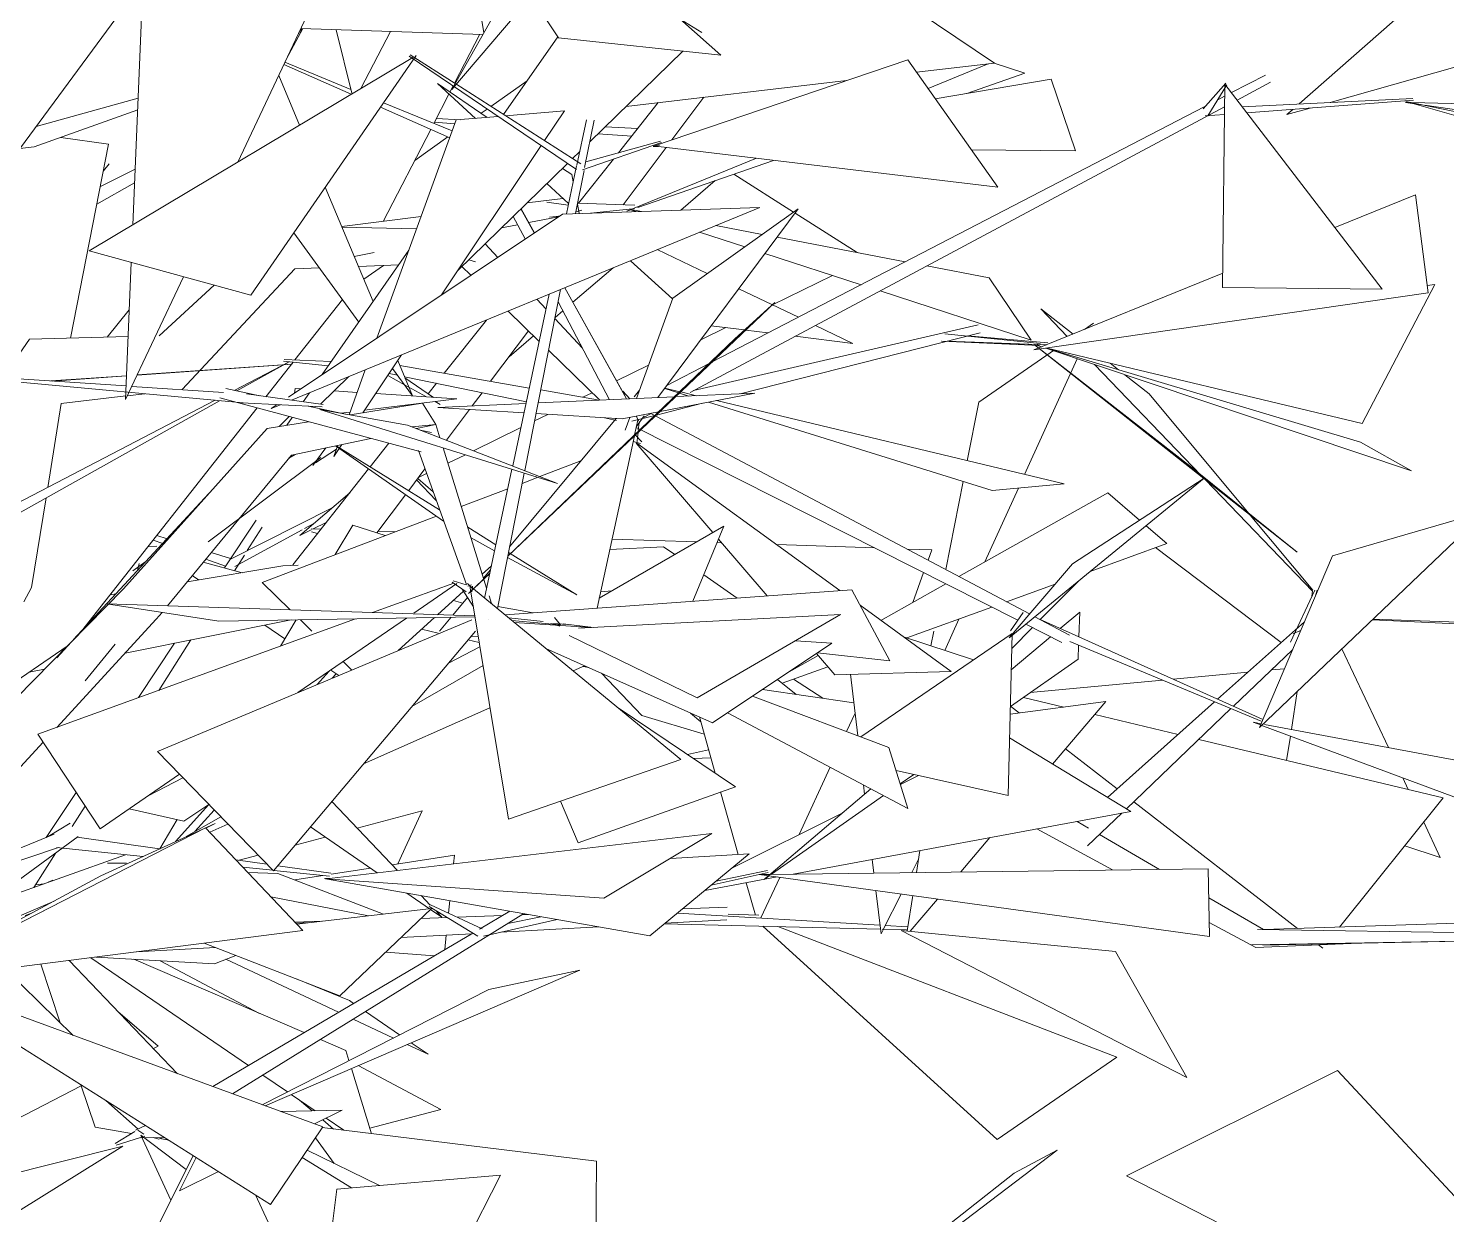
# Model space of a CAD drawing. Header units: millimetres. Extents: x 78096 to 288885, y -20632 to 149556.
# Drawn here: x 252490.2 to 252887.3, y 95439.1 to 95771.1 of the extents above; entities that cross this region are included whole.
import ezdxf

# ---------------------------------------------------------------- set-up
doc = ezdxf.new("R2010")
doc.units = ezdxf.units.MM
doc.layers.add('G-IMPT', color=8, linetype='Continuous', lineweight=9)
doc.layers.add('L-PLNT', color=71, linetype='Continuous', lineweight=9)

# ---------------------------------------------------------------- blocks, each defined once
blk = doc.blocks.new('ZZ-V - Tree Broadleaf 1 - 3dtree rotund SIMPLU-4826059-TOMH A-A')
at = {"layer": 'G-IMPT'}
for p, q in [((26921.29, 95769.85), (26906.33, 95866.09)), ((26864.94, 95837.05), (26787.35, 95732)), ((26965.85, 95816.83), (26912.33, 95753.97)), ((27064.28, 95761.4), (27001.03, 95803.94)), ((26883.24, 95798.86), (26852.4, 95733.67)), ((26987.68, 95763.65), (26949.45, 95797.57)), ((27192.37, 95787.6), (27149.56, 95749.98)), ((26912.33, 95753.97), (26928.32, 95782.31)), ((26934.56, 95780.08), (26942.24, 95768.44)), ((27263.47, 95780.07), (27158.25, 95750.4)), ((26825.69, 95778.77), (26823.05, 95716.13)), ((26976.32, 95773.73), (26982.4, 95769.99)), ((26866.09, 95762.59), (26870.61, 95771.04)), ((26870.4, 95771.05), (26869.57, 95769.1)), ((26870.09, 95771.06), (26921.06, 95769.45)), ((26884.39, 95752.97), (26879.98, 95770.75)), ((26895.17, 95770.27), (26886.87, 95754.26)), ((26913.13, 95755.8), (26920.2, 95769.47)), ((26942.02, 95768.77), (26926.85, 95747.03)), ((26987.68, 95763.65), (26942.24, 95768.44)), ((26856.07, 95696.44), (26902.4, 95763.54)), ((26900.45, 95763.33), (26947.23, 95731.64)), ((26900.74, 95763.72), (26913.3, 95755.69)), ((26977.05, 95764.77), (26950.98, 95739.36)), ((26810.86, 95708.84), (26901.41, 95762.95)), ((26865.35, 95761.03), (26884.21, 95752.67)), ((26865.64, 95761.64), (26884.12, 95754.04)), ((26968.82, 95738.19), (27040, 95762.36)), ((27065.19, 95726.69), (27040, 95762.36)), ((27064.28, 95761.4), (27042.49, 95758.84)), ((27045.68, 95754.32), (27062.53, 95761.2)), ((27072.79, 95758.57), (27064.16, 95761.39)), ((26863.88, 95757.92), (26869.69, 95744)), ((26922.28, 95746.22), (26908.36, 95755.65)), ((26918.98, 95745.94), (26908.36, 95755.65)), ((26913.49, 95755.57), (26948.51, 95733.19)), ((26923.31, 95749.29), (26933.41, 95756.44)), ((27022.85, 95756.54), (26961.17, 95749.3)), ((27047.72, 95751.44), (27080.14, 95756.93)), ((27072.79, 95758.57), (27056.54, 95752.93)), ((27087.01, 95736.84), (27080.14, 95756.93)), ((27129.05, 95755.77), (27122.73, 95748.61)), ((27129.37, 95755.28), (27124.04, 95746.62)), ((27128.15, 95698.63), (27128.78, 95755.54)), ((27172.87, 95698.1), (27128.78, 95755.54)), ((27140.13, 95758.05), (27130.63, 95753.13)), ((27141.58, 95756.02), (27132.24, 95751.04)), ((26795.99, 95743.69), (26824.55, 95751.56)), ((26907.31, 95744.52), (26911.55, 95752.73)), ((26911.84, 95753.29), (26912.73, 95755.01)), ((26982.9, 95751.85), (26973.96, 95739.94)), ((27128.74, 95752.15), (27126.83, 95751.16)), ((27181.45, 95751.53), (27133.65, 95749.2)), ((26795.44, 95737.94), (26824.41, 95748.31)), ((26892.39, 95749.05), (26911.78, 95740.47)), ((26893.25, 95750.29), (26912.48, 95742.4)), ((26920.6, 95747.37), (26922.27, 95748.55)), ((26927.42, 95746.67), (26943.86, 95748.08)), ((26943.86, 95748.08), (26938.28, 95739.72)), ((26970.16, 95750.36), (26959.03, 95736.29)), ((27128.71, 95749.15), (26979.06, 95669.22)), ((27123.21, 95749.28), (26985.27, 95677.77)), ((27181.58, 95751.02), (27134.96, 95747.49)), ((27152.68, 95748.83), (27146.16, 95746.99)), ((27147.83, 95748.46), (27146.16, 95746.99)), ((27180.66, 95750.35), (27179.37, 95750.38)), ((27179.37, 95750.38), (27183.98, 95749.7)), ((27181.46, 95750.12), (27179.43, 95750.7)), ((27179.43, 95750.7), (27290.15, 95727.56)), ((27281.43, 95748.04), (27181.17, 95750.34)), ((27277.31, 95722.63), (27181.79, 95750.02)), ((27184.75, 95749.59), (27291.09, 95733.97)), ((26913.6, 95745.48), (26891.38, 95684.46)), ((26913.23, 95744.45), (26907.48, 95744.86)), ((26914.65, 95745.57), (26908.02, 95745.9)), ((26913.6, 95745.48), (26925.31, 95746.49)), ((26950.05, 95745.51), (26947.35, 95732.85)), ((26952.17, 95745.41), (26949.55, 95732.15)), ((26964.43, 95743.12), (26955.29, 95743.57)), ((27128.68, 95747.01), (27123.26, 95746.6)), ((26802.87, 95740.6), (26816.27, 95738.69)), ((26893.14, 95717.11), (26906.44, 95742.84)), ((26901.96, 95734.17), (26911.21, 95740.72)), ((26970.8, 95739.57), (26949.86, 95733.74)), ((26962.73, 95740.96), (26953.3, 95741.63)), ((26791.42, 95737.51), (26795.44, 95737.94)), ((26805.62, 95684.41), (26816.27, 95738.69)), ((26937.36, 95738.33), (26909.49, 95696.55)), ((26948.15, 95736.61), (26946.17, 95734.68)), ((26971.03, 95739.16), (26948.98, 95731.57)), ((26972.34, 95737.77), (26960.33, 95721.77)), ((26968.71, 95738.05), (26970.48, 95738.35)), ((26970.25, 95738.04), (26968.71, 95738.05)), ((27065.19, 95726.69), (26970.24, 95738.02)), ((27087.01, 95736.84), (27057.81, 95737.14)), ((26823.71, 95731.76), (26813.95, 95726.89)), ((26816.43, 95733.24), (26814.81, 95731.27)), ((26944.76, 95733.31), (26914.04, 95703.37)), ((26945.96, 95730.2), (26943.37, 95731.95)), ((26947.3, 95732.63), (26944.44, 95719.19)), ((26957.66, 95734.55), (26947.87, 95722.18)), ((26961.34, 95719.92), (26997.69, 95734.75)), ((27002.46, 95734.18), (26964.42, 95720.98)), ((26823.55, 95727.89), (26812.98, 95721.91)), ((26945.06, 95722.08), (26938.96, 95727.66)), ((26945.96, 95730.2), (26946.35, 95728.14)), ((26949.39, 95731.34), (26947, 95719.27)), ((26986.12, 95728.51), (26976.46, 95720.26)), ((26991.36, 95730.33), (27008.05, 95719.69)), ((26876.94, 95726.66), (26890.3, 95694.66)), ((26943.46, 95723.54), (26933.42, 95722.26)), ((27182.13, 95724.55), (27159.6, 95715.39)), ((27185.72, 95697.12), (27182.13, 95724.55)), ((26998.61, 95721), (26867.46, 95667.04)), ((26931.72, 95720.6), (26935.45, 95713.88)), ((26931.74, 95720.61), (26935.48, 95713.9)), ((26931.75, 95720.63), (26935.48, 95713.9)), ((26944.97, 95721.67), (26938.97, 95722.47)), ((26943.34, 95719.15), (26998.61, 95721)), ((26948.74, 95720.2), (26947.1, 95719.79)), ((26947.53, 95721.92), (26948.01, 95719.38)), ((26947.58, 95722.18), (26963.57, 95721.66)), ((26962.93, 95720.57), (26951.16, 95719.41)), ((26963.51, 95720.67), (26961.34, 95719.92)), ((26963.88, 95719.84), (26962.48, 95720.3)), ((26965.46, 95719.89), (26963.01, 95720.36)), ((27009.35, 95720.61), (26970.08, 95667.82)), ((27009.35, 95720.61), (26974.21, 95695.59)), ((26943.34, 95719.15), (26866.6, 95667.91)), ((26903.76, 95718.47), (26881.55, 95715.63)), ((26881.6, 95715.5), (26902.51, 95715.02)), ((26930.79, 95716.18), (26926.3, 95715.31)), ((26929.57, 95718.51), (26932.9, 95712.18)), ((26942.21, 95718.4), (26933.88, 95716.78)), ((26942.46, 95718.56), (26939.75, 95718.3)), ((26942.6, 95718.66), (26941.18, 95718.3)), ((26999.27, 95713.43), (26986.25, 95715.92)), ((27008.46, 95719.42), (27025.82, 95708.36)), ((26886.31, 95688.93), (26868.14, 95713.93)), ((26994.37, 95709.94), (26981.71, 95714.05)), ((27039.3, 95705.78), (27003.42, 95712.64)), ((26810.86, 95708.84), (26856.07, 95696.44)), ((26900.33, 95709.02), (26876.04, 95674.22)), ((26890.63, 95708.4), (26885.02, 95707.32)), ((26921.67, 95710.81), (26925.2, 95707.04)), ((26983.89, 95702.48), (26969.89, 95709.19)), ((27026.94, 95699.37), (27000.04, 95708.1)), ((26822.61, 95705.62), (26821, 95667.27)), ((26836.88, 95670.08), (26868.37, 95703.78)), ((26868.37, 95703.78), (26875.32, 95704.06)), ((26886.2, 95704.5), (26897.48, 95704.95)), ((26887.69, 95700.93), (26893.23, 95704.78)), ((26915.19, 95704.5), (26917.72, 95702.05)), ((26917.1, 95706.35), (26918.99, 95705.81)), ((26957.54, 95704.1), (26946.28, 95694.5)), ((26962.38, 95706.1), (26974.14, 95695.42)), ((27062.81, 95701.29), (27045.35, 95704.62)), ((26837.24, 95701.61), (26821, 95667.27)), ((27018.96, 95701.96), (27002.12, 95693.75)), ((27074.6, 95683.9), (27062.81, 95701.29)), ((27128.19, 95702.61), (27075.32, 95681.11)), ((26830.4, 95685.1), (26845.77, 95699.27)), ((26939.65, 95696.75), (26929.4, 95648.66)), ((26942.8, 95698.04), (26932.77, 95647.35)), ((26943.99, 95698.53), (26961.28, 95667.42)), ((26944.01, 95698.54), (26961.29, 95667.42)), ((26944.03, 95698.55), (26961.03, 95668.01)), ((27009.38, 95690.27), (26992.72, 95698.25)), ((27074.6, 95683.9), (27032.28, 95697.64)), ((27185.72, 95697.12), (27075.32, 95681.11)), ((27128.15, 95698.63), (27172.87, 95698.1)), ((27167.25, 95660.57), (27187.58, 95699.47)), ((27185.45, 95699.13), (27187.58, 95699.47)), ((26815.9, 95684.7), (26822.05, 95692.39)), ((26868.38, 95678.34), (26881.71, 95695.27)), ((27002.78, 95694.41), (26928.02, 95623.37)), ((26928.1, 95691.99), (26936.84, 95683.53)), ((26936.16, 95695.31), (26938.75, 95692.53)), ((26943.45, 95692.08), (26941.25, 95690.2)), ((26942.12, 95694.61), (26956.52, 95667.2)), ((26964.11, 95667.55), (26974.21, 95695.59)), ((27002.78, 95694.41), (26991.6, 95684.2)), ((27077.28, 95692.61), (27084.69, 95684.92)), ((27077.28, 95692.61), (27086.28, 95685.56)), ((26922.03, 95689.49), (26910.23, 95674.58)), ((26941.19, 95689.92), (26948.93, 95681.65)), ((27059.72, 95688.12), (26980.05, 95669.74)), ((26994.34, 95686.71), (26984.99, 95687.87)), ((27024.63, 95682.96), (27014.17, 95687.97)), ((27089.47, 95686.86), (27091.98, 95688.59)), ((26794.12, 95684.1), (26786.64, 95673.33)), ((26794.12, 95684.1), (26821.74, 95684.86)), ((26933.82, 95686.45), (26923.23, 95672.34)), ((26928.04, 95623.44), (26991.6, 95684.2)), ((26935.24, 95685.07), (26928.41, 95679.24)), ((26989.04, 95687.37), (26982.1, 95683.98)), ((27060.29, 95685.95), (26993.09, 95668.88)), ((27000.81, 95685.91), (26994.64, 95686.67)), ((27024.63, 95682.96), (27008.52, 95684.95)), ((27077.07, 95682.92), (27050.35, 95685.67)), ((27056.87, 95685.08), (27079.19, 95683.08)), ((26939.49, 95680.96), (26953.82, 95667.08)), ((27076.86, 95682.41), (27049.46, 95683.58)), ((27078.99, 95682.58), (27049.53, 95683.58)), ((27051.03, 95683.58), (27078.99, 95682.58)), ((27059.88, 95666.54), (27081.14, 95681.14)), ((27119.13, 95648.46), (27075.46, 95682.57)), ((27149.04, 95624.52), (27075.46, 95682.57)), ((27077.56, 95682.02), (27076.32, 95682.39)), ((27076.32, 95682.39), (27077.5, 95681.99)), ((27078.95, 95682.58), (27077.17, 95682.64)), ((27078.69, 95681.59), (27181.07, 95647.28)), ((27166.8, 95655.3), (27078.88, 95681.62)), ((27167.25, 95660.57), (27079.02, 95681.64)), ((26824.22, 95674.08), (26867.66, 95677.15)), ((26824.24, 95674.13), (26867.66, 95677.15)), ((26851.39, 95669.81), (26866.81, 95677.83)), ((26866.85, 95677.83), (26852.2, 95669.64)), ((26860.28, 95668.04), (26867.9, 95677.73)), ((26865.24, 95677.97), (26877.77, 95676.7)), ((26865.37, 95678.47), (26878.6, 95677.89)), ((26898.26, 95679.72), (26887.47, 95663.53)), ((26901.33, 95668.26), (26895.75, 95675.95)), ((26897.21, 95678.13), (26901.33, 95668.26)), ((26897.79, 95676.73), (26934.05, 95670.47)), ((26967.45, 95676.83), (26958.49, 95672.46)), ((26984.38, 95677.31), (26972.58, 95671.19)), ((27072.74, 95646.28), (27087.47, 95678.65)), ((27092.28, 95677.04), (27122.1, 95646.08)), ((27096.65, 95677.43), (27098.98, 95675.6)), ((26780.96, 95673.09), (26853.95, 95666.3)), ((26781.18, 95673.7), (26821.16, 95671.04)), ((26800.07, 95672.44), (26821.28, 95673.92)), ((26800.52, 95672.41), (26821.27, 95673.88)), ((26883.55, 95673.66), (26875.6, 95665.91)), ((26888.14, 95675.55), (26883.57, 95662.99)), ((26899.07, 95671.38), (26894.41, 95673.93)), ((26894.79, 95674.51), (26897.14, 95674.03)), ((26899.09, 95673.63), (26933.23, 95666.61)), ((26899.23, 95673.29), (26907.23, 95667.84)), ((27100.79, 95674.19), (27107.64, 95668.82)), ((26803.01, 95666.14), (26821.04, 95668.24)), ((26821.48, 95668.29), (26826.42, 95668.86)), ((26822.73, 95670.93), (26848.39, 95669.23)), ((26849.05, 95670.31), (26858.62, 95668.27)), ((26854.85, 95668.8), (26876.37, 95665.81)), ((26868.48, 95670.37), (26868.28, 95669.03)), ((26870.11, 95670.26), (26868.48, 95670.37)), ((26872.47, 95669.1), (26870.72, 95666.59)), ((26885.84, 95669.23), (26879.44, 95669.65)), ((26913.8, 95667.41), (26891.04, 95668.89)), ((26905.29, 95667.96), (26899.14, 95671.34)), ((26908.03, 95671.79), (26905.72, 95668.87)), ((26920.84, 95669.15), (26918.06, 95665.44)), ((26974.68, 95668.03), (26936.52, 95666.29)), ((26937.24, 95669.92), (26953.17, 95667.17)), ((26951.69, 95669.14), (26949.08, 95667.87)), ((26960.2, 95669.6), (26962.19, 95667.46)), ((26963.4, 95667.98), (26964.93, 95669.83)), ((26970.65, 95663.87), (26997.23, 95669.06)), ((26975.82, 95669.12), (26971.95, 95670.33)), ((26976.15, 95669.44), (26972.02, 95670.43)), ((26997.23, 95669.06), (26975.04, 95668.05)), ((26978.73, 95668.22), (26976.09, 95669.04)), ((26980.85, 95668.32), (26976.44, 95669.37)), ((27135.5, 95635.35), (27107.64, 95668.82)), ((26847.34, 95666.92), (26768.53, 95622.84)), ((26786.13, 95635.85), (26846.06, 95667.04)), ((26799.22, 95642.66), (26803.01, 95666.14)), ((26808.65, 95602.45), (26857.82, 95664.91)), ((26847.44, 95667.69), (26903.77, 95652.59)), ((26876.04, 95665.2), (26853.43, 95666.3)), ((26863.46, 95665.81), (26861.81, 95664.72)), ((26864.37, 95665.77), (26861.81, 95664.72)), ((26872.16, 95665.39), (26882.61, 95663.16)), ((26899.98, 95660.09), (26875.44, 95664.43)), ((26941.94, 95643.79), (26875.44, 95664.43)), ((26883.86, 95662.94), (26904.16, 95666.27)), ((26913.8, 95667.41), (26887.95, 95664.25)), ((26904.16, 95666.27), (26907.89, 95660.25)), ((26909.09, 95665.88), (26907.66, 95666.66)), ((26933.13, 95666.13), (26908.42, 95665)), ((26932.56, 95663.5), (26908.42, 95665)), ((26917.32, 95664.45), (26910.87, 95655.86)), ((26982.56, 95666.2), (26969.64, 95662.91)), ((27063.64, 95641.76), (26984.19, 95666.52)), ((27083.78, 95643.63), (26986.48, 95666.96)), ((27059.88, 95666.54), (27056.65, 95650.13)), ((26860.67, 95659.14), (26872.25, 95661.04)), ((26866.86, 95662.49), (26864.05, 95659.7)), ((26867.7, 95662.26), (26866.15, 95660.04)), ((26883.84, 95663.75), (26881.31, 95663.44)), ((26899.98, 95660.09), (26941.94, 95643.79)), ((26901.24, 95659.59), (26907.89, 95660.25)), ((26902.5, 95659.11), (26907.89, 95660.25)), ((26907.89, 95660.25), (26909.03, 95656.57)), ((26928.55, 95626.05), (26958.34, 95661.9)), ((26939.28, 95663.09), (26935.52, 95661.26)), ((26960.03, 95661.8), (26935.92, 95663.3)), ((26955.11, 95662.1), (26958.46, 95661.42)), ((26960.03, 95661.8), (26970.24, 95663.79)), ((26960.93, 95658.71), (26962.19, 95662.22)), ((26969.21, 95662.81), (26962.72, 95661.16)), ((26963.55, 95657.39), (26964.43, 95661.47)), ((26963.98, 95662.57), (26964.74, 95661.21)), ((26966.23, 95662.65), (26964.05, 95659.72)), ((26964.57, 95658.69), (26964.79, 95660.71)), ((26968.14, 95663.38), (26965.87, 95662.17)), ((26968.09, 95663.37), (27074.1, 95607.23)), ((26820.43, 95614.24), (26860.67, 95659.14)), ((26867.43, 95651.66), (26889.64, 95656.38)), ((26903.53, 95658.71), (26906.66, 95658.04)), ((26931.69, 95659.39), (26918.43, 95652.92)), ((26953.01, 95608.84), (26963.47, 95657.05)), ((26965.53, 95655.39), (26963.56, 95657.48)), ((26963.99, 95659.42), (27070.86, 95605.49)), ((26964.18, 95655.03), (26964.5, 95658.03)), ((26877.07, 95653.71), (26873.48, 95648.81)), ((26880.07, 95653.32), (26874.23, 95649.55)), ((26881.55, 95654.66), (26879.31, 95651.31)), ((26880.45, 95654.43), (26879.31, 95651.31)), ((26879.75, 95654.28), (26910.07, 95633.23)), ((26908.94, 95636.38), (26880.02, 95654.33)), ((26894.75, 95655.01), (26889.54, 95648.42)), ((26903, 95652.94), (26916.44, 95615.47)), ((26909.91, 95653.73), (26922.1, 95614.44)), ((26965.19, 95654.92), (26963.13, 95655.49)), ((26963.96, 95655.05), (26985.44, 95629.99)), ((27021.01, 95613.77), (26964.18, 95655.07)), ((27166.8, 95655.3), (27181.07, 95647.28)), ((26832.72, 95609.51), (26867.43, 95651.66)), ((26875.7, 95650.99), (26844.16, 95627.46)), ((26868.54, 95651.9), (26866.76, 95650.86)), ((26916.14, 95651.8), (26911.25, 95649.41)), ((26937.04, 95645.69), (26948.5, 95650.06)), ((27119.13, 95648.46), (27149.04, 95624.52)), ((26889.06, 95647.81), (26867.82, 95620.94)), ((26904.84, 95647.82), (26900.28, 95641.75)), ((26908.01, 95638.98), (26902.51, 95644.73)), ((26907.15, 95641.38), (26902.8, 95645.11)), ((26905.31, 95646.52), (26903.02, 95645.4)), ((26929.2, 95647.74), (26921.52, 95611.7)), ((26932.64, 95646.68), (26925.13, 95608.73)), ((26932.07, 95643.79), (26936.49, 95645.48)), ((27055.5, 95644.29), (27050.66, 95619.65)), ((27123.04, 95645.27), (27068.38, 95600.56)), ((27123.04, 95645.27), (27086.17, 95621.31)), ((27123.33, 95644.8), (27153.36, 95613.63)), ((26844.33, 95640.91), (26806.46, 95600.05)), ((26883.79, 95641.15), (26869.78, 95629.18)), ((26899.43, 95640.62), (26891.39, 95629.9)), ((26915.01, 95637.29), (26928.03, 95642.26)), ((27096.01, 95641.15), (27054.32, 95617.71)), ((27061.63, 95621.82), (27071, 95642.44)), ((27063.64, 95641.76), (27083.78, 95643.63)), ((27096.01, 95641.15), (27104.92, 95633.5)), ((26794.7, 95614.67), (26798.75, 95639.74)), ((26878.84, 95636.92), (26850.55, 95622.67)), ((26857.53, 95633.51), (26848.68, 95620.12)), ((26859.27, 95616.06), (26908.04, 95634.64)), ((26873.74, 95632.56), (26871.07, 95631.11)), ((26877.19, 95632.8), (26873.56, 95631.03)), ((27153.4, 95613.86), (27135.88, 95634.9)), ((27201.87, 95635.93), (27138.47, 95575.43)), ((27201.87, 95635.93), (27158.89, 95623.47)), ((26829.72, 95629.22), (26832.65, 95628.3)), ((26870.43, 95630.76), (26851.59, 95620.51)), ((26859.24, 95631.5), (26855.09, 95624.96)), ((26873, 95630.75), (26869.78, 95629.18)), ((26875.73, 95630.95), (26872.96, 95631.05)), ((26874.79, 95629.77), (26873.07, 95630.19)), ((26879.68, 95623.83), (26884.62, 95632.11)), ((26893.66, 95629.16), (26884.62, 95632.11)), ((26896.52, 95630.25), (26891.77, 95630.41)), ((26924.7, 95626.6), (26916.81, 95631.49)), ((26924.34, 95624.94), (26917.74, 95628.5)), ((26988.55, 95631.78), (26953.62, 95611.63)), ((26980.93, 95627.39), (26957.21, 95628.19)), ((26988.55, 95631.78), (26979.82, 95610.78)), ((27106.74, 95631.94), (27112.56, 95626.94)), ((26829.81, 95626.23), (26827.2, 95626.01)), ((26828.7, 95627.92), (26831.4, 95626.95)), ((26845, 95624.42), (26850.4, 95622.72)), ((26947.33, 95612.55), (26928.23, 95624.4)), ((26956.57, 95625.23), (26971.66, 95625.98)), ((26971.66, 95625.98), (26974.76, 95623.83)), ((26987.87, 95627.15), (26986.64, 95627.2)), ((26987.03, 95628.14), (27000.62, 95612.29)), ((27030.81, 95625.7), (27003.31, 95626.63)), ((27046.76, 95625.16), (27039.81, 95625.39)), ((27046.76, 95625.16), (27045.72, 95622.26)), ((27112.56, 95626.94), (27091.11, 95619.15)), ((27109.4, 95625.79), (27144.52, 95599.22)), ((26826.73, 95621.92), (26823.06, 95619.32)), ((26824.79, 95621.35), (26824.37, 95619.37)), ((26838.25, 95616.22), (26865, 95620.69)), ((26842.77, 95621.71), (26853.62, 95618.79)), ((26843.51, 95622.61), (26849.02, 95620.63)), ((26854.3, 95623.71), (26851.54, 95619.35)), ((26865, 95620.69), (26869.31, 95620.9)), ((26920.87, 95618.4), (26923.45, 95620.75)), ((26947.33, 95612.55), (26927.95, 95622.99)), ((27068.38, 95600.56), (27086.17, 95621.31)), ((27138.47, 95575.43), (27158.89, 95623.47)), ((26841.45, 95616.76), (26839.68, 95617.96)), ((26912.72, 95616.54), (26916.33, 95615.35)), ((26917.03, 95612.92), (26922.99, 95618.62)), ((26922.99, 95618.58), (26917.03, 95612.92)), ((26921.23, 95617.24), (26923.21, 95619.61)), ((26982.89, 95618.18), (26992.25, 95611.68)), ((27044.46, 95618.81), (27041.44, 95610.47)), ((27087.92, 95616.54), (27077.13, 95605.65)), ((26769.7, 95562.73), (26820.43, 95614.24)), ((26792.53, 95610.59), (26794.7, 95614.67)), ((26816.65, 95612.62), (26818.38, 95612.91)), ((26859.27, 95616.06), (26867.14, 95608.37)), ((26912.89, 95615.86), (26890.17, 95607.61)), ((26901.68, 95607.5), (26913.75, 95615.8)), ((26908.36, 95607.01), (26915.63, 95613.62)), ((26912.45, 95616.16), (26916.36, 95613.46)), ((26915.26, 95614.2), (26918.38, 95609.25)), ((26916.71, 95615.75), (26918.32, 95614.16)), ((26917.86, 95615.38), (26916.85, 95615.04)), ((26928.19, 95549.81), (26917.42, 95615.08)), ((26976.45, 95566.5), (26917.42, 95615.08)), ((26918.13, 95614.97), (26917.98, 95613.42)), ((26922.77, 95612.27), (26923.44, 95610.12)), ((26927.26, 95606.98), (27024.32, 95614.01)), ((26954.01, 95613.45), (26957.28, 95613.74)), ((27034.97, 95594.09), (27024.32, 95614.01)), ((27050.68, 95615.67), (27032.48, 95605.43)), ((27081.25, 95615.57), (27067.67, 95610.64)), ((27153.94, 95613.9), (27147.17, 95599.33)), ((27153.14, 95612.18), (27153.36, 95613.63)), ((27154.67, 95613.9), (27154.29, 95612.64)), ((26815.64, 95610.07), (26847.14, 95605.26)), ((26815.64, 95610.07), (26918.66, 95606.67)), ((26912.62, 95606.87), (26916.75, 95611.84)), ((26915.44, 95610.27), (26912.78, 95611.03)), ((26935.14, 95607.55), (26925.24, 95609.32)), ((27052.17, 95591.12), (27026.64, 95609.67)), ((27063.58, 95609.16), (27039.76, 95600.51)), ((26885.39, 95605.87), (26796.42, 95573.56)), ((26801.74, 95575.49), (26829.62, 95605.74)), ((26820.92, 95596.3), (26867.39, 95605.59)), ((26829.62, 95605.74), (26831.22, 95607.69)), ((26829.92, 95568.73), (26918, 95605.63)), ((26847.14, 95605.26), (26918.85, 95606.41)), ((26864.43, 95598.26), (26868.81, 95605.61)), ((26869.27, 95585.22), (26899.64, 95606.1)), ((26869.95, 95605.63), (26873.2, 95602.45)), ((26897.36, 95596.99), (26907.51, 95606.23)), ((26908.94, 95602.45), (26912.15, 95606.3)), ((26922.64, 95605.78), (26922.66, 95605.81)), ((26937.89, 95605.08), (26928.34, 95606.16)), ((26942.57, 95604.21), (26929.18, 95605.4)), ((26951.44, 95603.45), (26929.84, 95604.85)), ((26942.57, 95603.78), (26940.06, 95604.55)), ((26944.75, 95604.28), (26940.67, 95604.55)), ((26942.83, 95604.19), (26941.11, 95606.24)), ((26952.03, 95603.48), (26943.55, 95604.44)), ((27021.18, 95607.04), (26947.81, 95603.26)), ((27021.18, 95607.04), (26981.07, 95583.75)), ((27050.35, 95597.03), (27054.34, 95605.8)), ((27068.75, 95602.5), (27072.35, 95607.61)), ((27073.05, 95604.38), (27083.16, 95599.28)), ((27075.58, 95606.45), (27085.26, 95601.33)), ((27139.24, 95577.8), (27076.92, 95605.74)), ((27088.15, 95607.77), (27082.69, 95603.15)), ((27088.15, 95607.77), (27087.91, 95600.81)), ((27151.06, 95605.05), (27126.77, 95583.39)), ((27170.11, 95605.63), (27267.58, 95600.95)), ((27279.46, 95602.02), (27170.26, 95605.77)), ((26865.63, 95600.27), (26860, 95604.11)), ((26862.41, 95535.33), (26918.95, 95602.45)), ((26908.49, 95601.9), (26903.91, 95602.95)), ((26917.63, 95600.89), (26919.74, 95600.98)), ((26945.23, 95601.24), (26981.07, 95583.75)), ((27026.85, 95572.85), (27069.28, 95601.79)), ((27058.42, 95594.38), (27038.84, 95600.81)), ((27047.27, 95602.45), (27046.46, 95598.31)), ((27068.08, 95556.39), (27069.28, 95601.79)), ((27080, 95600.87), (27069.01, 95591.57)), ((27074.94, 95603.43), (27069.17, 95597.6)), ((27150.03, 95602.64), (27147.93, 95601.75)), ((26760.72, 95568.1), (26804.65, 95598.22)), ((26805.78, 95599.32), (26801.75, 95594.97)), ((26818.06, 95598.76), (26809.71, 95588.55)), ((26834.75, 95599.06), (26824.67, 95583.82)), ((26839.24, 95599.96), (26830.29, 95585.86)), ((26911.41, 95593.5), (26920.24, 95598)), ((26920.03, 95599.26), (26916.87, 95599.98)), ((26985.38, 95576.75), (26938.7, 95597.57)), ((26985.38, 95576.75), (27018.78, 95599.06)), ((27018.78, 95599.06), (27008.58, 95599.73)), ((27034.97, 95594.09), (27014.76, 95596.38)), ((27138.93, 95577.23), (27085.37, 95599.54)), ((27087.84, 95598.51), (27087.7, 95594.61)), ((27147.74, 95597.24), (27131.2, 95581.4)), ((27174.57, 95569.86), (27161.53, 95597.43)), ((26881.93, 95593.92), (26884.36, 95591.54)), ((26921.09, 95592.85), (26901.2, 95581.38)), ((26949.52, 95592.74), (26946.3, 95591.31)), ((26950.68, 95592.22), (26949.15, 95592.57)), ((27017.61, 95592.47), (27004.85, 95587.83)), ((27014.95, 95595.58), (27006.18, 95590.64)), ((27014.44, 95596.17), (27019.55, 95590.21)), ((27087.7, 95594.61), (27068.74, 95581.31)), ((26794.01, 95590.92), (26798.32, 95591.78)), ((26878.04, 95591.25), (26874.62, 95587.46)), ((26880.69, 95590), (26878.45, 95591.53)), ((26879.98, 95590.49), (26878.86, 95589.24)), ((26965.57, 95578.81), (26954.27, 95590.62)), ((27003.53, 95588.87), (27008.76, 95584.72)), ((27008.06, 95589), (27016.23, 95583.64)), ((27052.17, 95591.12), (27019.55, 95590.21)), ((27026.03, 95573.15), (27024.02, 95590.34)), ((27074.33, 95585.23), (27111.36, 95588.71)), ((27114.28, 95588.99), (27135.27, 95590.96)), ((27141.83, 95591.58), (27145.48, 95591.92)), ((27024.95, 95582.37), (26999.37, 95586.09)), ((27147.42, 95574.94), (27149.05, 95585.52)), ((26923.04, 95580.99), (26887.64, 95565.28)), ((26991.77, 95558.9), (26958.64, 95581.15)), ((27034.71, 95569.9), (26996.53, 95584.19)), ((27068.68, 95579.22), (27095.48, 95582.73)), ((27071.18, 95579.55), (27068.83, 95581.37)), ((27072.42, 95583.9), (27083.72, 95581.19)), ((27095.48, 95582.73), (27080.57, 95565.23)), ((27125.93, 95582.64), (27095.95, 95555.9)), ((27130.51, 95580.74), (27101.23, 95552.69)), ((26983.03, 95573.61), (26965.57, 95578.81)), ((26982.05, 95577.06), (26979.22, 95579.49)), ((26981.68, 95578.4), (26986.11, 95562.7)), ((26989.56, 95579.54), (27040.04, 95552.82)), ((27025.29, 95579.51), (27022.9, 95574.32)), ((27092.4, 95579.11), (27115.71, 95573.53)), ((27138.78, 95576.17), (27136.72, 95576.94)), ((27138.94, 95576.53), (27136.72, 95576.94)), ((26813.86, 95547.12), (26796.42, 95573.56)), ((27247.56, 95535.71), (27138.91, 95576.12)), ((27261.37, 95553.62), (27139.91, 95576.34)), ((27146.09, 95566.25), (27147.13, 95573.07)), ((26780.28, 95552.2), (26797.9, 95571.32)), ((26829.92, 95568.73), (26862.41, 95535.33)), ((26978.32, 95567.94), (26984.26, 95569.25)), ((27034.71, 95569.9), (27040.04, 95552.82)), ((27102.48, 95551.93), (27068.51, 95572.54)), ((27098.63, 95558.3), (27084.19, 95569.48)), ((27121.53, 95572.13), (27189.95, 95555.74)), ((26928.19, 95549.81), (26976.45, 95566.5)), ((26980.05, 95566.77), (26984.9, 95566.98)), ((26813.86, 95547.12), (26836.08, 95562.4)), ((26837.05, 95561.4), (26827.31, 95556.37)), ((27018.31, 95564.33), (27009.64, 95545.48)), ((27036.73, 95563.44), (27068.08, 95556.39)), ((27041.67, 95562.33), (27037.9, 95559.69)), ((27043.06, 95562.02), (27037.96, 95559.49)), ((27180.14, 95558.1), (27178.59, 95561.36)), ((26807.14, 95557.31), (26798.81, 95544.71)), ((26991.77, 95558.9), (26947.73, 95543.21)), ((26987.6, 95557.41), (26992.53, 95539.95)), ((27029.7, 95558.29), (27001.1, 95534.08)), ((27027.94, 95556.8), (27027.64, 95559.39)), ((26809.71, 95553.41), (26806.1, 95547.72)), ((26837.37, 95549.28), (26822.02, 95552.73)), ((26844.33, 95553.87), (26835.01, 95543.54)), ((26837.37, 95549.28), (26844.36, 95553.89)), ((26878.77, 95554.75), (26897.12, 95535.44)), ((26942.8, 95554.87), (26947.73, 95543.21)), ((27033.24, 95556.42), (27001.85, 95534.41)), ((27149.11, 95519.21), (27103.3, 95554.68)), ((27160.92, 95519.61), (27189.95, 95555.74)), ((26805.5, 95548.73), (26799.3, 95544.96)), ((26830.57, 95541.49), (26835.47, 95549.71)), ((26847.67, 95550.49), (26838.02, 95544.92)), ((26845.85, 95552.36), (26840.44, 95546.32)), ((26885.9, 95547.24), (26904.03, 95552.15)), ((26897.26, 95537.27), (26904.03, 95552.15)), ((27021.5, 95551.35), (26990.73, 95536.12)), ((27102.48, 95551.93), (27007.89, 95534.44)), ((27087.43, 95549.15), (27090.62, 95547.3)), ((27099.94, 95551.46), (27090.37, 95542.3)), ((27189.12, 95539.11), (27184.47, 95548.93)), ((26843.43, 95547.35), (26759.49, 95504.39)), ((26807.75, 95544.99), (26765.86, 95514.33)), ((26780.47, 95537.14), (26800.99, 95545.61)), ((26830.55, 95541.48), (26807.46, 95544.77)), ((26846.07, 95548.62), (26814.07, 95533.91)), ((26843.43, 95547.35), (26870.65, 95518.64)), ((26846.07, 95548.62), (26843.48, 95547.3)), ((26849.67, 95548.43), (26844.56, 95546.16)), ((26868.48, 95542.53), (26876.89, 95544.81)), ((26891.49, 95534.78), (26872.78, 95547.64)), ((26985.16, 95545.79), (26878.81, 95533.29)), ((26954.88, 95527.67), (26985.16, 95545.79)), ((27076.11, 95547.06), (27097.34, 95535.58)), ((27093.72, 95545.5), (27110.53, 95535.75)), ((26761.76, 95528.35), (26802.27, 95541.85)), ((26825.9, 95539.35), (26801.71, 95541.91)), ((27043.37, 95541), (27042.42, 95534.88)), ((27063.03, 95544.64), (27054.85, 95535.04)), ((27189.12, 95539.11), (27179.15, 95542.3)), ((26821.01, 95539.79), (26781.64, 95525.88)), ((26801.44, 95540.37), (26795.31, 95530.71)), ((26821.25, 95537.49), (26815.96, 95537.51)), ((26860.59, 95537.21), (26851.87, 95538.45)), ((26852.86, 95538.31), (26858.13, 95539.73)), ((26895.62, 95537.01), (26913.08, 95539.71)), ((26912.83, 95537.29), (26913.08, 95539.71)), ((26967.78, 95517.15), (26995.57, 95540.12)), ((26995.57, 95540.12), (26973.54, 95538.84)), ((27030.53, 95534.73), (27030.08, 95538.54)), ((27043, 95538.58), (27041.13, 95534.86)), ((26814.07, 95533.91), (26761.57, 95505.67)), ((26862.25, 95535.5), (26853.82, 95536.39)), ((26855.21, 95534.92), (26863.65, 95534.62)), ((26878.13, 95533.82), (26862.53, 95535.47)), ((26878.52, 95534.66), (26863.63, 95536.78)), ((26893.21, 95523.25), (26863.65, 95534.62)), ((26868.38, 95532.8), (26876.24, 95534.02)), ((26878.86, 95533.3), (26876.69, 95533.18)), ((26954.88, 95527.67), (26876.96, 95533.07)), ((26967.78, 95517.15), (26877.51, 95533.03)), ((26878.6, 95534.38), (26889.59, 95536.08)), ((27003.46, 95533.62), (26983.16, 95529.86)), ((27000.94, 95534.92), (26984.96, 95531.35)), ((27000.78, 95535.42), (26986.33, 95532.48)), ((27001.43, 95534.36), (26998.38, 95534.32)), ((26998.38, 95534.32), (27124.49, 95516.97)), ((27004.15, 95533.52), (26998.92, 95522.15)), ((27000.96, 95533.96), (26999.79, 95532.96)), ((27001.17, 95533.93), (26999.79, 95532.96)), ((27124.12, 95535.92), (27001.73, 95534.36)), ((27124.12, 95535.92), (27124.49, 95516.97)), ((26798.12, 95531.7), (26795.77, 95531.43)), ((26800.65, 95532.78), (26799.35, 95532.13)), ((26906.09, 95524.74), (26899.72, 95529.12)), ((26994.77, 95532.01), (26997.34, 95522.94)), ((27032.52, 95517.68), (27031.1, 95529.82)), ((26803.75, 95527.05), (26761.71, 95505.62)), ((26801.01, 95526.88), (26767.75, 95512.62)), ((26889.01, 95522.77), (26861.72, 95528.06)), ((26903.8, 95528.4), (26906.3, 95525.77)), ((26906.05, 95525.36), (26919.65, 95517.09)), ((26906.35, 95525.86), (26920.88, 95519.12)), ((26911.43, 95523.51), (26911.78, 95527)), ((26989.48, 95525.21), (26976.98, 95524.75)), ((27038.12, 95528.85), (27033.26, 95519.15)), ((27041.41, 95528.4), (27039.86, 95518.51)), ((27048.38, 95527.44), (27040.7, 95518.43)), ((27124.28, 95527.77), (27139.59, 95518.89)), ((27139.59, 95518.89), (27372.74, 95526.71)), ((26794.79, 95523.53), (26792.93, 95522.81)), ((26932.21, 95523.22), (26850.99, 95472.91)), ((26868.45, 95520.97), (26875.74, 95521.24)), ((26906.64, 95524.81), (26868.94, 95520.45)), ((26881.04, 95500.39), (26906.64, 95524.81)), ((26911.08, 95522.3), (26903.73, 95522.03)), ((26909.53, 95522.38), (26906.37, 95524.55)), ((26908.06, 95523.92), (26909.53, 95522.38)), ((26926.64, 95522.88), (26913.81, 95522.4)), ((26928.61, 95524.04), (26920.08, 95519.01)), ((26941.85, 95521.71), (26921.21, 95517.09)), ((26937.29, 95522.51), (26928.02, 95520.63)), ((26933.71, 95523.14), (26931.98, 95523.08)), ((26972.03, 95520.66), (26989.35, 95521.6)), ((27032.23, 95520.15), (26975.52, 95523.54)), ((26989.74, 95523.21), (26998.34, 95522.9)), ((27124.42, 95520.93), (27137.45, 95513.89)), ((26870.65, 95518.64), (26762.45, 95504.77)), ((26918.26, 95517.94), (26845.4, 95474.96)), ((26872.52, 95520.87), (26868.68, 95520.72)), ((26898.11, 95516.67), (26917.93, 95517.74)), ((26910.38, 95513.29), (26910.8, 95517.36)), ((26926.08, 95518.18), (26953.49, 95519.66)), ((27032.36, 95519.05), (26971.85, 95520.51)), ((27065.03, 95460.17), (26999.48, 95519.84)), ((27098.58, 95483.2), (27003.68, 95519.74)), ((27033.2, 95519.03), (27032.52, 95517.68)), ((27039.66, 95518.87), (27032.87, 95519.04)), ((27039.97, 95519.69), (27033.72, 95520.07)), ((27098.2, 95512.76), (27038.15, 95518.68)), ((27118.14, 95477.51), (27038.15, 95518.68)), ((27203.23, 95517.93), (27137.9, 95518.91)), ((26824.08, 95512.67), (26846.19, 95513.87)), ((26881.04, 95500.39), (26843, 95515.1)), ((27136.27, 95514.67), (27204.1, 95515.86)), ((27195.81, 95515.63), (27136.27, 95514.67)), ((27137.45, 95513.89), (27166.36, 95515.11)), ((27204.1, 95515.86), (27139.45, 95514.58)), ((27156.2, 95513.73), (27155.03, 95514.63)), ((26802.71, 95492.82), (26797.24, 95509.23)), ((26835.54, 95478.57), (26805.22, 95510.25)), ((26855.45, 95480.89), (26811.26, 95511.03)), ((26845.93, 95509.34), (26812.7, 95511.21)), ((26823.29, 95510.62), (26871.02, 95490.07)), ((26830.71, 95510.2), (26858.55, 95495.44)), ((26845.93, 95509.34), (26851.87, 95511.67)), ((26849.08, 95510.58), (26880.66, 95495.76)), ((26907.5, 95511.59), (26893.85, 95512.61)), ((27098.2, 95512.76), (27118.14, 95477.51)), ((26787.26, 95507.95), (26806.34, 95489.27)), ((26948.21, 95507.56), (26860.06, 95469.59)), ((26948.21, 95507.56), (26922.74, 95502.18)), ((26761.68, 95505.02), (26861.6, 95441.98)), ((26876.22, 95463.67), (26763.61, 95504.92)), ((26859.28, 95469.88), (26922.74, 95502.18)), ((26883.68, 95499.03), (26869.05, 95505.02)), ((26883.68, 95499.03), (26884.85, 95498.23)), ((26830.12, 95486.24), (26818.89, 95495.97)), ((26884.77, 95493.83), (26895.99, 95488.56)), ((26888.19, 95495.95), (26897.73, 95489.45)), ((26830.12, 95486.24), (26828.84, 95485.58)), ((26875.55, 95488.12), (26882.66, 95485.07)), ((26899.87, 95486.74), (26905.69, 95484.02)), ((26900.99, 95487.22), (26905.69, 95484.02)), ((26883.54, 95482.22), (26882.66, 95485.07)), ((27098.58, 95483.2), (27065.03, 95460.17)), ((26866.34, 95473.47), (26859.46, 95478.16)), ((26889.9, 95461.78), (26884.23, 95480.01)), ((26886.13, 95480.82), (26909.27, 95468.55)), ((27160.34, 95479.49), (27101.29, 95449.96)), ((27160.34, 95479.49), (27266.14, 95365.81)), ((26808.6, 95475.16), (26787.66, 95464.39)), ((26812.46, 95463.6), (26808.5, 95475.48)), ((26815.48, 95471.07), (26824.5, 95463.07)), ((26874.08, 95468.19), (26867.39, 95472.75)), ((26873.23, 95468.17), (26869.7, 95471.18)), ((26881.67, 95468.36), (26864.46, 95467.98)), ((26873.92, 95464.51), (26881.67, 95468.36)), ((26879.21, 95463.09), (26876.2, 95465.65)), ((26882.08, 95462.74), (26877.13, 95466.11)), ((26889.41, 95463.36), (26909.27, 95468.55)), ((26822.63, 95461.8), (26812.46, 95463.6)), ((26818.07, 95458.99), (26823.64, 95462.43)), ((26823.77, 95462.73), (26826.61, 95464.05)), ((26826.12, 95461.64), (26824.46, 95462.75)), ((26876.22, 95463.67), (26861.6, 95441.98)), ((26876.08, 95463.47), (26952.9, 95454.07)), ((26740.48, 95438.33), (26820.24, 95458.33)), ((26759.8, 95420.69), (26820.24, 95458.33)), ((26818.38, 95458.53), (26825.19, 95460.71)), ((26825.22, 95460.66), (26831.61, 95460.75)), ((26833.69, 95443.16), (26825.32, 95461.36)), ((26837.95, 95451.72), (26825.32, 95461.36)), ((26826.38, 95461.13), (26825.53, 95460.7)), ((26828.78, 95460.71), (26830.3, 95460.25)), ((26830.3, 95460.25), (26831.76, 95460.8)), ((26833.11, 95459.95), (26830.65, 95460.39)), ((26874.16, 95460.63), (26879.44, 95453.48)), ((26839.91, 95455.66), (26825.3, 95426.29)), ((26836.15, 95445.76), (26840.76, 95455.12)), ((26870.48, 95455.16), (26884.26, 95446.61)), ((26892.13, 95447.29), (26871.84, 95457.19)), ((26952.56, 95417.8), (26952.9, 95454.07)), ((27081.87, 95457.17), (26983.79, 95382.83)), ((27081.87, 95457.17), (27069.84, 95450.76)), ((26836.15, 95445.76), (26847.04, 95451.16)), ((26925.96, 95450.21), (26866.84, 95334.24)), ((26880.17, 95446.25), (26925.96, 95450.21)), ((26983.61, 95382.99), (27069.84, 95450.76)), ((27266.14, 95365.81), (27101.29, 95449.96)), ((26880.17, 95446.25), (26865.69, 95332.93)), ((26873.2, 95410.93), (26857.37, 95444.64))]:
    blk.add_line(p, q, dxfattribs=at)

msp = doc.modelspace()

# ---------------------------------------------------------------- block references
at = {"layer": 'L-PLNT'}
msp.add_blockref('ZZ-V - Tree Broadleaf 1 - 3dtree rotund SIMPLU-4826059-TOMH A-A', (225696.455, 0), dxfattribs=at)

doc.saveas('drawing.dxf')
